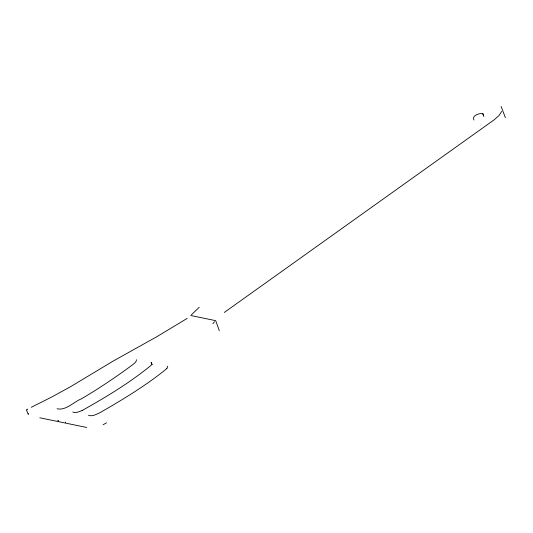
<?xml version="1.0" encoding="UTF-8"?>
<svg xmlns="http://www.w3.org/2000/svg" width="533" height="533" viewBox="0 0 533 533"><rect width="100%" height="100%" fill="white"/><g stroke="black" fill="none" stroke-linecap="round" stroke-linejoin="round"><path stroke-width="0.8" d="M26.683 409.997L26.916 409.63M501.66 111.444L498.955 115.628L494.344 119.685L224.293 312.451M28.242 414.008L28.515 413.655M212.894 323.671L214.526 321.732M151.345 365.085C130.099 382.647 106.107 397.018 82.095 410.537M166.929 368.47L167.748 366.184M166.862 368.556C146.562 385.192 122.876 399.517 99.818 412.762C96.426 414.248 92.056 416.933 88.438 415.247M26.923 409.617L27.549 409.111M199.229 307.274L191.48 314.763M187.223 318.374L156.982 336.623L113.043 361.147L70.662 386.645L51.075 397.365L31.267 407.292M106.507 422.822L103.136 424.701M82.082 410.537C79.264 411.483 75.639 413.595 72.801 412.022M481.685 113.422C478.421 113.629 471.658 115.648 473.87 120.005M86.712 427.466L39.808 417.785M190.707 315.503L215.685 320.659L219.323 330.673M65.592 422.622L65.359 422.123M57.084 408.744C65.786 410.983 74.02 401.602 81.496 398.804C99.351 388.211 116.634 376.671 133.27 364.259C134.569 363.06 136.601 361.7 136.408 359.715M501.12 106.46L505.384 117.693M482.771 113.516L483.618 115.754M482.705 113.502L483.837 116.487M151.205 362.32L152.072 364.612M151.139 362.307L152.012 364.599M58.337 421.143L58.01 420.284L58.097 420.624M26.677 410.343L28.216 414.388"/></g></svg>
